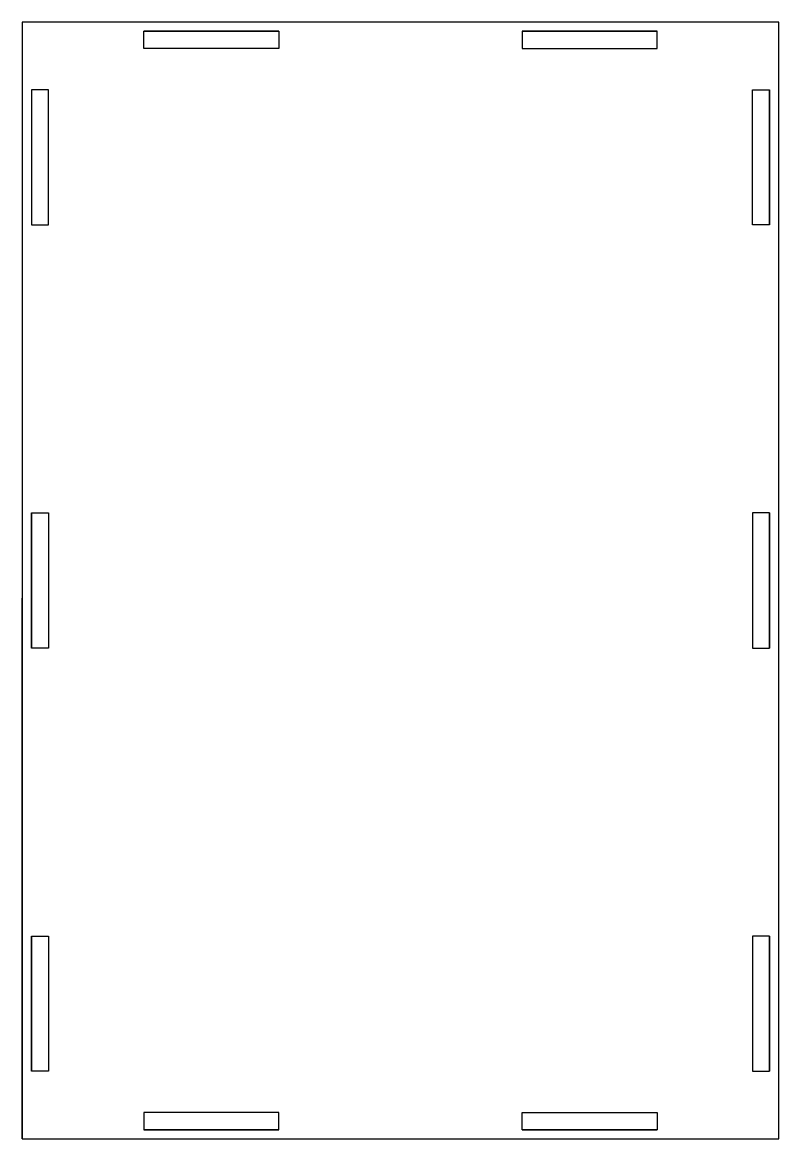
# Model space of a CAD drawing. Header units: millimetres. Extents: x -122 to 386, y -46 to 369.
# Drawn here: x 218 to 386, y -46.5 to 201.5 of the extents above.
import ezdxf

# ---------------------------------------------------------------- set-up
doc = ezdxf.new("R2010")
doc.units = ezdxf.units.MM
doc.layers.get('0').update_dxf_attribs({"lineweight": 25, "true_color": 0xffffff})
doc.layers.add('layer1', color=7, linetype='Continuous', lineweight=25, true_color=0xffffff)
doc.layers.add('peltier', color=7, linetype='Continuous', lineweight=25, true_color=0xffffff)

msp = doc.modelspace()

# ---------------------------------------------------------------- linework, layer by layer
for p, q in [((245, 195.7), (245, 199.5)), ((245, 199.5), (275, 199.5)), ((275, 199.5), (275, 195.7)), ((329, 199.5), (329, 195.7)), ((359, 199.5), (329, 199.5)), ((359, 195.7), (359, 199.5)), ((275, 195.7), (245, 195.7)), ((329, 195.7), (359, 195.7)), ((223.8, 186.5), (220, 186.5)), ((220, 186.5), (220, 156.5)), ((223.8, 156.5), (223.8, 186.5)), ((380.2, 156.5), (380.2, 186.5)), ((380.2, 186.5), (384, 186.5)), ((384, 186.5), (384, 156.5)), ((220, 156.5), (223.8, 156.5)), ((384, 156.5), (380.2, 156.5)), ((220, 92.5), (223.8, 92.5)), ((220, 62.5), (220, 92.5)), ((223.8, 92.5), (223.8, 62.5)), ((384, 92.5), (380.2, 92.5)), ((380.2, 92.5), (380.2, 62.5)), ((384, 62.5), (384, 92.5)), ((223.8, 62.5), (220, 62.5)), ((380.2, 62.5), (384, 62.5)), ((220, -1.5), (223.8, -1.5)), ((220, -31.5), (220, -1.5)), ((223.8, -1.5), (223.8, -31.5)), ((384, -1.5), (380.2, -1.5)), ((380.2, -1.5), (380.2, -31.5)), ((384, -31.5), (384, -1.5)), ((223.8, -31.5), (220, -31.5)), ((380.2, -31.5), (384, -31.5)), ((275, -40.7), (245, -40.7)), ((245, -40.7), (245, -44.5)), ((275, -44.5), (275, -40.7)), ((329, -44.5), (329, -40.7)), ((329, -40.7), (359, -40.7)), ((359, -40.7), (359, -44.5)), ((245, -44.5), (275, -44.5)), ((359, -44.5), (329, -44.5))]:
    msp.add_line(p, q)
at = {"layer": 'layer1'}
for p, q in [((386, 201.5), (218, 201.5)), ((218, 201.5), (218, -46.5)), ((386, -46.5), (386, 201.5)), ((275, 199.5), (245, 199.5)), ((275, 199.5), (245, 199.5)), ((329, 199.5), (359, 199.5)), ((329, 199.5), (359, 199.5)), ((384, 156.5), (384, 186.5)), ((220, 92.5), (220, 62.5)), ((220, 92.5), (220, 62.5)), ((384, 92.5), (384, 62.5)), ((384, 92.5), (384, 62.5)), ((220, -1.5), (220, -31.5)), ((384, -1.5), (384, -31.5)), ((384, -1.5), (384, -31.5)), ((275, -44.5), (245, -44.5)), ((275, -44.5), (245, -44.5)), ((275, -44.5), (245, -44.5)), ((329, -44.5), (359, -44.5)), ((329, -44.5), (359, -44.5)), ((329, -44.5), (359, -44.5)), ((218, -46.5), (386, -46.5))]:
    msp.add_line(p, q, dxfattribs=at)
at = {"layer": 'peltier'}
msp.add_line((218, -46.5), (218, 73.5), dxfattribs=at)
msp.add_point((218, 73.5), dxfattribs=at)

doc.saveas('drawing.dxf')
